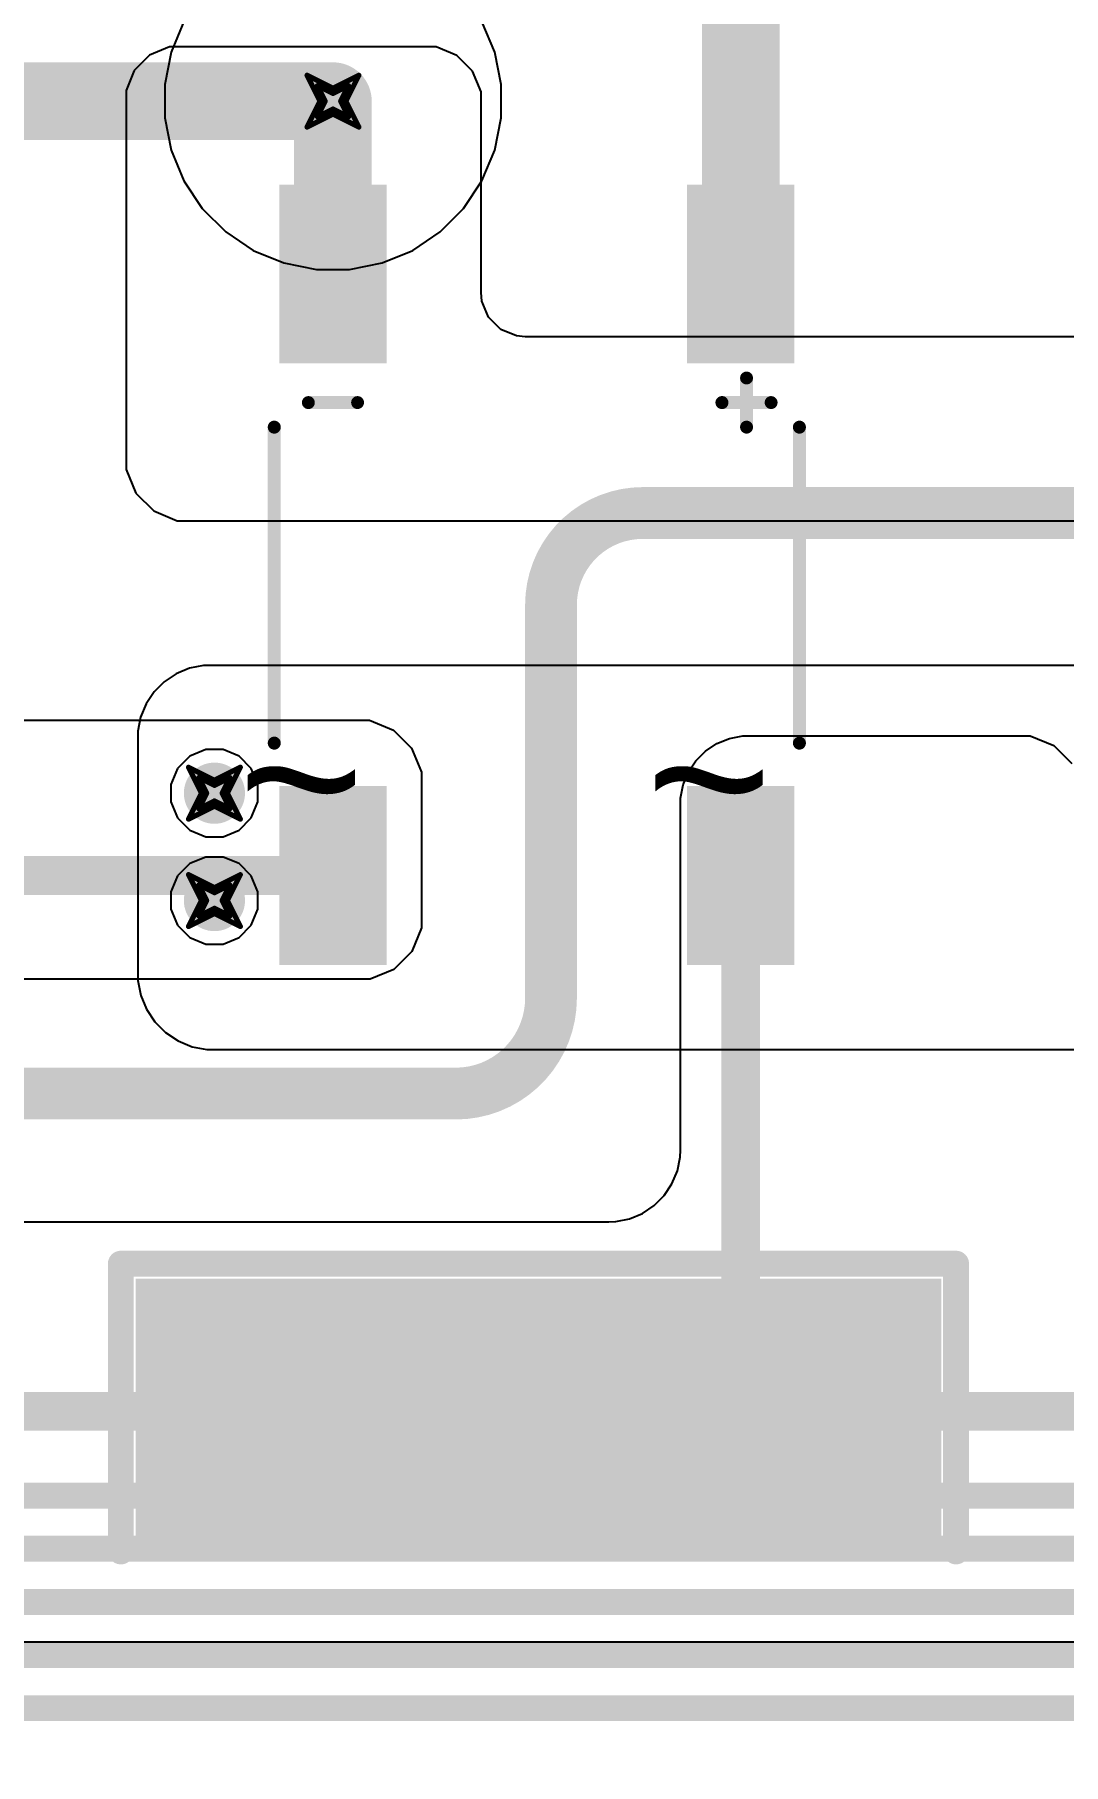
# Model space of a CAD drawing. Header units: inches. Extents: x -2 to 5376, y -4 to 5426.
# Drawn here: x 33.29 to 43.38, y 25.83 to 42.79 of the extents above; entities that cross this region are included whole.
import ezdxf

# ---------------------------------------------------------------- set-up
doc = ezdxf.new("R2010")
doc.units = ezdxf.units.IN
for name, color, linetype in [('Bottom Layer', 5, 'Continuous'), ('Drill Drawing', 1, 'Continuous'), ('Layer 1', 16, 'Continuous'), ('Layer 2', 76, 'Continuous'), ('Multi-Layer', 9, 'Continuous'), ('Top Layer', 1, 'Continuous'), ('Top Overlay', 2, 'Continuous'), ('Top Paste', 8, 'Continuous'), ('Top Solder', 216, 'Continuous'), ('Via Holes', 16, 'Continuous')]:
    doc.layers.add(name, color=color, linetype=linetype)
doc.styles.add('Arial', font='', dxfattribs={"height": 0.2})
doc.styles.get('Arial').set_extended_font_data('Arial')

# ---------------------------------------------------------------- blocks, each defined once
blk = doc.blocks.new('R___2030_58')
at = {"layer": 'Top Layer'}
for points in [[(-4.25, -3.9), (-4.25, 3.9), (-1.75, 3.9), (-1.75, -3.9)], [(1.75, -3.9), (1.75, 3.9), (4.25, 3.9), (4.25, -3.9)]]:
    blk.add_hatch(color=1, dxfattribs=at).paths.add_polyline_path(points)
at = {"layer": 'Top Paste'}
for points in [[(-4.25, -3.9), (-4.25, 3.9), (-1.75, 3.9), (-1.75, -3.9)], [(1.75, -3.9), (1.75, 3.9), (4.25, 3.9), (4.25, -3.9)]]:
    blk.add_hatch(color=8, dxfattribs=at).paths.add_polyline_path(points)
at = {"layer": 'Top Solder'}
for points in [[(-4.301, -3.951), (-4.301, 3.951), (-1.699, 3.951), (-1.699, -3.951)], [(1.699, -3.951), (1.699, 3.951), (4.301, 3.951), (4.301, -3.951)]]:
    blk.add_hatch(color=216, dxfattribs=at).paths.add_polyline_path(points)
at = {"layer": 'Top Overlay'}
for points in [[(-4.448, 4.097, 0.254, 0.254, 0), (-4.448, -4.097, 0.254, 0.254, 0)], [(-4.448, 4.097, 0.254, 0.254, 0), (-1.626, 4.097, 0.254, 0.254, 0)], [(1.626, 4.097, 0.254, 0.254, 0), (4.448, 4.097, 0.254, 0.254, 0)], [(4.448, 4.097, 0.254, 0.254, 0), (4.448, -4.097, 0.254, 0.254, 0)], [(-4.448, -4.097, 0.254, 0.254, 0), (-1.626, -4.097, 0.254, 0.254, 0)], [(1.626, -4.097, 0.254, 0.254, 0), (4.448, -4.097, 0.254, 0.254, 0)]]:
    blk.add_lwpolyline(points, format="xyseb", dxfattribs=at)
for points in [[(-4.511, 4.097, 0.127, 0.127, 1), (-4.384, 4.097, 0.127, 0.127, 1)], [(-4.511, 4.097, 0.127, 0.127, 1), (-4.384, 4.097, 0.127, 0.127, 1)], [(-1.689, 4.097, 0.127, 0.127, 1), (-1.562, 4.097, 0.127, 0.127, 1)], [(1.562, 4.097, 0.127, 0.127, 1), (1.689, 4.097, 0.127, 0.127, 1)], [(4.384, 4.097, 0.127, 0.127, 1), (4.511, 4.097, 0.127, 0.127, 1)], [(4.384, 4.097, 0.127, 0.127, 1), (4.511, 4.097, 0.127, 0.127, 1)], [(-4.511, -4.097, 0.127, 0.127, 1), (-4.384, -4.097, 0.127, 0.127, 1)], [(-4.511, -4.097, 0.127, 0.127, 1), (-4.384, -4.097, 0.127, 0.127, 1)], [(-1.689, -4.097, 0.127, 0.127, 1), (-1.562, -4.097, 0.127, 0.127, 1)], [(1.562, -4.097, 0.127, 0.127, 1), (1.689, -4.097, 0.127, 0.127, 1)], [(4.384, -4.097, 0.127, 0.127, 1), (4.511, -4.097, 0.127, 0.127, 1)], [(4.384, -4.097, 0.127, 0.127, 1), (4.511, -4.097, 0.127, 0.127, 1)]]:
    blk.add_lwpolyline(points, format="xyseb", close=True, dxfattribs=at)
blk = doc.blocks.new('TSSOP_4_5_0_4_4__123')
at = {"layer": 'Top Layer'}
for points in [[(-1.575, 2.175), (-2.425, 2.175), (-2.425, 3.725), (-1.575, 3.725)], [(2.425, 2.175), (1.575, 2.175), (1.575, 3.725), (2.425, 3.725)], [(-1.575, -3.725), (-2.425, -3.725), (-2.425, -2.175), (-1.575, -2.175)], [(2.425, -3.725), (1.575, -3.725), (1.575, -2.175), (2.425, -2.175)]]:
    blk.add_hatch(color=1, dxfattribs=at).paths.add_polyline_path(points)
at = {"layer": 'Top Paste'}
for points in [[(-1.575, 2.175), (-2.425, 2.175), (-2.425, 3.725), (-1.575, 3.725)], [(2.425, 2.175), (1.575, 2.175), (1.575, 3.725), (2.425, 3.725)], [(-1.575, -3.725), (-2.425, -3.725), (-2.425, -2.175), (-1.575, -2.175)], [(2.425, -3.725), (1.575, -3.725), (1.575, -2.175), (2.425, -2.175)]]:
    blk.add_hatch(color=8, dxfattribs=at).paths.add_polyline_path(points)
at = {"layer": 'Top Solder'}
for points in [[(-1.473, 2.073), (-2.527, 2.073), (-2.527, 3.827), (-1.473, 3.827)], [(2.527, 2.073), (1.473, 2.073), (1.473, 3.827), (2.527, 3.827)], [(-1.473, -3.827), (-2.527, -3.827), (-2.527, -2.073), (-1.473, -2.073)], [(2.527, -3.827), (1.473, -3.827), (1.473, -2.073), (2.527, -2.073)]]:
    blk.add_hatch(color=216, dxfattribs=at).paths.add_polyline_path(points)
at = {"layer": 'Top Overlay'}
for points in [[(-2.576, 1.651, 0.127, 0.127, 0), (-2.576, -1.448, 0.127, 0.127, 0)], [(2.576, 1.651, 0.127, 0.127, 0), (2.576, -1.448, 0.127, 0.127, 0)], [(-2.057, -1.448, 0.127, 0.127, 0), (-2.057, -1.93, 0.127, 0.127, 0)], [(-1.816, -1.689, 0.127, 0.127, 0), (-2.299, -1.689, 0.127, 0.127, 0)], [(2.241, -1.689, 0.127, 0.127, 0), (1.759, -1.689, 0.127, 0.127, 0)]]:
    blk.add_lwpolyline(points, format="xyseb", dxfattribs=at)
for points in [[(-2.608, 1.651, 0.0635, 0.0635, 1), (-2.544, 1.651, 0.0635, 0.0635, 1)], [(2.544, 1.651, 0.0635, 0.0635, 1), (2.608, 1.651, 0.0635, 0.0635, 1)], [(-2.608, -1.448, 0.0635, 0.0635, 1), (-2.544, -1.448, 0.0635, 0.0635, 1)], [(-2.089, -1.448, 0.0635, 0.0635, 1), (-2.026, -1.448, 0.0635, 0.0635, 1)], [(2.544, -1.448, 0.0635, 0.0635, 1), (2.608, -1.448, 0.0635, 0.0635, 1)], [(-2.33, -1.689, 0.0635, 0.0635, 1), (-2.267, -1.689, 0.0635, 0.0635, 1)], [(-1.848, -1.689, 0.0635, 0.0635, 1), (-1.784, -1.689, 0.0635, 0.0635, 1)], [(1.727, -1.689, 0.0635, 0.0635, 1), (1.79, -1.689, 0.0635, 0.0635, 1)], [(2.21, -1.689, 0.0635, 0.0635, 1), (2.273, -1.689, 0.0635, 0.0635, 1)], [(-2.089, -1.93, 0.0635, 0.0635, 1), (-2.026, -1.93, 0.0635, 0.0635, 1)]]:
    blk.add_lwpolyline(points, format="xyseb", close=True, dxfattribs=at)
at = {"layer": 'Top Overlay', "style": 'Arial'}
for p in [(-2.311, 1.279), (1.689, 1.279)]:
    blk.add_text('~', height=1.524, dxfattribs=at).set_placement(p)

msp = doc.modelspace()

# ---------------------------------------------------------------- hatches: boundary and pattern name
at = {"layer": 'Bottom Layer'}
h = msp.add_hatch(color=5, dxfattribs=at)
edge = h.paths.add_edge_path()
edge.add_arc((36.215, 42.139), 0.3, 0, 360)
h = msp.add_hatch(color=5, dxfattribs=at)
edge = h.paths.add_edge_path()
edge.add_arc((35.052, 35.352), 0.3, 0, 360)
h = msp.add_hatch(color=5, dxfattribs=at)
edge = h.paths.add_edge_path()
edge.add_arc((35.052, 34.299), 0.3, 0, 360)
at = {"layer": 'Layer 1'}
h = msp.add_hatch(color=16, dxfattribs=at)
edge = h.paths.add_edge_path()
edge.add_arc((36.215, 42.139), 0.3, 0, 360)
h = msp.add_hatch(color=16, dxfattribs=at)
edge = h.paths.add_edge_path()
edge.add_arc((35.052, 35.352), 0.3, 0, 360)
h = msp.add_hatch(color=16, dxfattribs=at)
edge = h.paths.add_edge_path()
edge.add_arc((35.052, 34.299), 0.3, 0, 360)
at = {"layer": 'Layer 2'}
h = msp.add_hatch(color=76, dxfattribs=at)
edge = h.paths.add_edge_path()
edge.add_arc((36.215, 42.139), 0.3, 0, 360)
h = msp.add_hatch(color=76, dxfattribs=at)
edge = h.paths.add_edge_path()
edge.add_arc((35.052, 35.352), 0.3, 0, 360)
h = msp.add_hatch(color=76, dxfattribs=at)
edge = h.paths.add_edge_path()
edge.add_arc((35.052, 34.299), 0.3, 0, 360)
at = {"layer": 'Top Layer'}
h = msp.add_hatch(color=1, dxfattribs=at)
edge = h.paths.add_edge_path()
edge.add_arc((36.215, 42.139), 0.3, 0, 360)
h = msp.add_hatch(color=1, dxfattribs=at)
edge = h.paths.add_edge_path()
edge.add_arc((35.052, 35.352), 0.3, 0, 360)
h = msp.add_hatch(color=1, dxfattribs=at)
edge = h.paths.add_edge_path()
edge.add_arc((35.052, 34.299), 0.3, 0, 360)
at = {"layer": 'Via Holes'}
h = msp.add_hatch(color=7, dxfattribs=at)
edge = h.paths.add_edge_path()
edge.add_arc((36.215, 42.139), 0.15, 0, 360)
h = msp.add_hatch(color=7, dxfattribs=at)
edge = h.paths.add_edge_path()
edge.add_arc((35.052, 35.352), 0.15, 0, 360)
h = msp.add_hatch(color=7, dxfattribs=at)
edge = h.paths.add_edge_path()
edge.add_arc((35.052, 34.299), 0.15, 0, 360)

# ---------------------------------------------------------------- linework, layer by layer
at = {"layer": 'Bottom Layer'}
for p, q in [((34.416, 42.591), (34.266, 42.441)), ((34.612, 42.672), (34.416, 42.591)), ((34.718, 42.672), (34.612, 42.672)), ((36.313, 42.672), (34.718, 42.672)), ((37.116, 42.672), (36.313, 42.672)), ((37.226, 42.672), (37.116, 42.672)), ((37.116, 42.672), (37.116, 42.672)), ((37.429, 42.588), (37.226, 42.672)), ((37.584, 42.433), (37.429, 42.588)), ((34.266, 42.441), (34.185, 42.245)), ((37.668, 42.23), (37.584, 42.433)), ((34.185, 42.245), (34.185, 42.139)), ((34.185, 42.139), (34.185, 42.139)), ((34.185, 42.139), (34.185, 38.653)), ((37.668, 42.12), (37.668, 42.23)), ((37.668, 40.261), (37.668, 42.12)), ((37.677, 40.176), (37.668, 40.261)), ((37.668, 40.261), (37.668, 40.261)), ((37.741, 40.02), (37.677, 40.176)), ((37.861, 39.9), (37.741, 40.02)), ((38.017, 39.836), (37.861, 39.9)), ((38.102, 39.827), (38.017, 39.836)), ((49.364, 39.827), (38.102, 39.827)), ((34.185, 38.653), (34.185, 38.528)), ((34.185, 38.528), (34.28, 38.296)), ((34.28, 38.296), (34.457, 38.12)), ((34.457, 38.12), (34.688, 38.024)), ((34.688, 38.024), (34.813, 38.024)), ((34.813, 38.024), (34.813, 38.024)), ((34.813, 38.024), (67.964, 38.024)), ((34.676, 36.523), (34.559, 36.445)), ((34.806, 36.577), (34.676, 36.523)), ((34.945, 36.604), (34.806, 36.577)), ((35.015, 36.604), (34.945, 36.604)), ((38.159, 36.604), (35.015, 36.604)), ((53.253, 36.604), (38.159, 36.604)), ((34.46, 36.345), (34.381, 36.228)), ((34.559, 36.445), (34.46, 36.345)), ((34.381, 36.228), (34.327, 36.098)), ((34.327, 36.098), (34.3, 35.96)), ((34.3, 35.96), (34.3, 35.889)), ((34.3, 35.889), (34.3, 35.889)), ((34.3, 35.889), (34.3, 33.589)), ((34.3, 33.589), (34.3, 33.515)), ((34.3, 33.515), (34.329, 33.369)), ((34.329, 33.369), (34.386, 33.233)), ((34.386, 33.233), (34.468, 33.109)), ((34.468, 33.109), (34.573, 33.005)), ((34.573, 33.005), (34.696, 32.922)), ((34.696, 32.922), (34.833, 32.866)), ((34.833, 32.866), (34.978, 32.837)), ((34.978, 32.837), (35.052, 32.837)), ((35.052, 32.837), (38.584, 32.837)), ((35.052, 32.837), (35.052, 32.837)), ((38.584, 32.837), (53.468, 32.837))]:
    msp.add_line(p, q, dxfattribs=at)
for points in [[(32.942, 29.252, 0.254, 0.254, 0), (80.401, 29.252, 0.254, 0.254, 0)], [(32.41, 28.462, 0.254, 0.254, 0), (81.429, 28.462, 0.254, 0.254, 0)], [(31.8, 27.943, 0.254, 0.254, 0), (82.116, 27.943, 0.254, 0.254, 0)], [(31.238, 27.42, 0.254, 0.254, 0), (82.955, 27.42, 0.254, 0.254, 0)], [(30.683, 26.899, 0.254, 0.254, 0), (83.713, 26.899, 0.254, 0.254, 0)], [(30.101, 26.378, 0.254, 0.254, 0), (84.506, 26.378, 0.254, 0.254, 0)]]:
    msp.add_lwpolyline(points, format="xyseb", dxfattribs=at)
at = {"layer": 'Drill Drawing'}
for points in [[(35.961, 42.393, 0.0508, 0.0508, 0), (36.215, 42.266, 0.0508, 0.0508, 0)], [(35.961, 42.393, 0.0508, 0.0508, 0), (36.088, 42.139, 0.0508, 0.0508, 0)], [(36.215, 42.266, 0.0508, 0.0508, 0), (36.469, 42.393, 0.0508, 0.0508, 0)], [(36.342, 42.139, 0.0508, 0.0508, 0), (36.469, 42.393, 0.0508, 0.0508, 0)], [(36.063, 42.291, 0.0508, 0.0508, 0), (36.215, 42.215, 0.0508, 0.0508, 0)], [(36.063, 42.291, 0.0508, 0.0508, 0), (36.139, 42.139, 0.0508, 0.0508, 0)], [(36.215, 42.215, 0.0508, 0.0508, 0), (36.367, 42.291, 0.0508, 0.0508, 0)], [(36.291, 42.139, 0.0508, 0.0508, 0), (36.367, 42.291, 0.0508, 0.0508, 0)], [(35.961, 41.885, 0.0508, 0.0508, 0), (36.088, 42.139, 0.0508, 0.0508, 0)], [(36.063, 41.986, 0.0508, 0.0508, 0), (36.139, 42.139, 0.0508, 0.0508, 0)], [(36.063, 41.986, 0.0508, 0.0508, 0), (36.215, 42.062, 0.0508, 0.0508, 0)], [(36.215, 42.062, 0.0508, 0.0508, 0), (36.367, 41.986, 0.0508, 0.0508, 0)], [(36.291, 42.139, 0.0508, 0.0508, 0), (36.367, 41.986, 0.0508, 0.0508, 0)], [(36.342, 42.139, 0.0508, 0.0508, 0), (36.469, 41.885, 0.0508, 0.0508, 0)], [(35.961, 41.885, 0.0508, 0.0508, 0), (36.215, 42.012, 0.0508, 0.0508, 0)], [(36.215, 42.012, 0.0508, 0.0508, 0), (36.469, 41.885, 0.0508, 0.0508, 0)], [(34.798, 35.606, 0.0508, 0.0508, 0), (35.052, 35.479, 0.0508, 0.0508, 0)], [(34.798, 35.606, 0.0508, 0.0508, 0), (34.925, 35.352, 0.0508, 0.0508, 0)], [(35.052, 35.479, 0.0508, 0.0508, 0), (35.306, 35.606, 0.0508, 0.0508, 0)], [(35.179, 35.352, 0.0508, 0.0508, 0), (35.306, 35.606, 0.0508, 0.0508, 0)], [(34.9, 35.505, 0.0508, 0.0508, 0), (35.052, 35.429, 0.0508, 0.0508, 0)], [(34.9, 35.505, 0.0508, 0.0508, 0), (34.976, 35.352, 0.0508, 0.0508, 0)], [(35.052, 35.429, 0.0508, 0.0508, 0), (35.204, 35.505, 0.0508, 0.0508, 0)], [(35.128, 35.352, 0.0508, 0.0508, 0), (35.204, 35.505, 0.0508, 0.0508, 0)], [(34.798, 35.098, 0.0508, 0.0508, 0), (34.925, 35.352, 0.0508, 0.0508, 0)], [(34.9, 35.2, 0.0508, 0.0508, 0), (34.976, 35.352, 0.0508, 0.0508, 0)], [(34.9, 35.2, 0.0508, 0.0508, 0), (35.052, 35.276, 0.0508, 0.0508, 0)], [(35.052, 35.276, 0.0508, 0.0508, 0), (35.204, 35.2, 0.0508, 0.0508, 0)], [(35.128, 35.352, 0.0508, 0.0508, 0), (35.204, 35.2, 0.0508, 0.0508, 0)], [(35.179, 35.352, 0.0508, 0.0508, 0), (35.306, 35.098, 0.0508, 0.0508, 0)], [(34.798, 35.098, 0.0508, 0.0508, 0), (35.052, 35.225, 0.0508, 0.0508, 0)], [(35.052, 35.225, 0.0508, 0.0508, 0), (35.306, 35.098, 0.0508, 0.0508, 0)], [(34.798, 34.553, 0.0508, 0.0508, 0), (35.052, 34.426, 0.0508, 0.0508, 0)], [(34.798, 34.553, 0.0508, 0.0508, 0), (34.925, 34.299, 0.0508, 0.0508, 0)], [(34.9, 34.452, 0.0508, 0.0508, 0), (35.052, 34.376, 0.0508, 0.0508, 0)], [(34.9, 34.452, 0.0508, 0.0508, 0), (34.976, 34.299, 0.0508, 0.0508, 0)], [(35.052, 34.426, 0.0508, 0.0508, 0), (35.306, 34.553, 0.0508, 0.0508, 0)], [(35.052, 34.376, 0.0508, 0.0508, 0), (35.204, 34.452, 0.0508, 0.0508, 0)], [(35.128, 34.299, 0.0508, 0.0508, 0), (35.204, 34.452, 0.0508, 0.0508, 0)], [(35.179, 34.299, 0.0508, 0.0508, 0), (35.306, 34.553, 0.0508, 0.0508, 0)], [(34.798, 34.045, 0.0508, 0.0508, 0), (34.925, 34.299, 0.0508, 0.0508, 0)], [(34.9, 34.147, 0.0508, 0.0508, 0), (34.976, 34.299, 0.0508, 0.0508, 0)], [(35.128, 34.299, 0.0508, 0.0508, 0), (35.204, 34.147, 0.0508, 0.0508, 0)], [(35.179, 34.299, 0.0508, 0.0508, 0), (35.306, 34.045, 0.0508, 0.0508, 0)], [(34.798, 34.045, 0.0508, 0.0508, 0), (35.052, 34.172, 0.0508, 0.0508, 0)], [(34.9, 34.147, 0.0508, 0.0508, 0), (35.052, 34.223, 0.0508, 0.0508, 0)], [(35.052, 34.223, 0.0508, 0.0508, 0), (35.204, 34.147, 0.0508, 0.0508, 0)], [(35.052, 34.172, 0.0508, 0.0508, 0), (35.306, 34.045, 0.0508, 0.0508, 0)]]:
    msp.add_lwpolyline(points, format="xyseb", dxfattribs=at)
for points in [[(35.948, 42.393, 0.0254, 0.0254, 1), (35.974, 42.393, 0.0254, 0.0254, 1)], [(35.948, 42.393, 0.0254, 0.0254, 1), (35.974, 42.393, 0.0254, 0.0254, 1)], [(36.456, 42.393, 0.0254, 0.0254, 1), (36.482, 42.393, 0.0254, 0.0254, 1)], [(36.456, 42.393, 0.0254, 0.0254, 1), (36.482, 42.393, 0.0254, 0.0254, 1)], [(36.05, 42.291, 0.0254, 0.0254, 1), (36.075, 42.291, 0.0254, 0.0254, 1)], [(36.05, 42.291, 0.0254, 0.0254, 1), (36.075, 42.291, 0.0254, 0.0254, 1)], [(36.202, 42.266, 0.0254, 0.0254, 1), (36.228, 42.266, 0.0254, 0.0254, 1)], [(36.202, 42.266, 0.0254, 0.0254, 1), (36.228, 42.266, 0.0254, 0.0254, 1)], [(36.355, 42.291, 0.0254, 0.0254, 1), (36.38, 42.291, 0.0254, 0.0254, 1)], [(36.355, 42.291, 0.0254, 0.0254, 1), (36.38, 42.291, 0.0254, 0.0254, 1)], [(36.075, 42.139, 0.0254, 0.0254, 1), (36.101, 42.139, 0.0254, 0.0254, 1)], [(36.075, 42.139, 0.0254, 0.0254, 1), (36.101, 42.139, 0.0254, 0.0254, 1)], [(36.126, 42.139, 0.0254, 0.0254, 1), (36.151, 42.139, 0.0254, 0.0254, 1)], [(36.126, 42.139, 0.0254, 0.0254, 1), (36.151, 42.139, 0.0254, 0.0254, 1)], [(36.202, 42.215, 0.0254, 0.0254, 1), (36.228, 42.215, 0.0254, 0.0254, 1)], [(36.202, 42.215, 0.0254, 0.0254, 1), (36.228, 42.215, 0.0254, 0.0254, 1)], [(36.202, 42.062, 0.0254, 0.0254, 1), (36.228, 42.062, 0.0254, 0.0254, 1)], [(36.202, 42.062, 0.0254, 0.0254, 1), (36.228, 42.062, 0.0254, 0.0254, 1)], [(36.278, 42.139, 0.0254, 0.0254, 1), (36.304, 42.139, 0.0254, 0.0254, 1)], [(36.278, 42.139, 0.0254, 0.0254, 1), (36.304, 42.139, 0.0254, 0.0254, 1)], [(36.329, 42.139, 0.0254, 0.0254, 1), (36.355, 42.139, 0.0254, 0.0254, 1)], [(36.329, 42.139, 0.0254, 0.0254, 1), (36.355, 42.139, 0.0254, 0.0254, 1)], [(35.948, 41.885, 0.0254, 0.0254, 1), (35.974, 41.885, 0.0254, 0.0254, 1)], [(35.948, 41.885, 0.0254, 0.0254, 1), (35.974, 41.885, 0.0254, 0.0254, 1)], [(36.05, 41.986, 0.0254, 0.0254, 1), (36.075, 41.986, 0.0254, 0.0254, 1)], [(36.05, 41.986, 0.0254, 0.0254, 1), (36.075, 41.986, 0.0254, 0.0254, 1)], [(36.202, 42.012, 0.0254, 0.0254, 1), (36.228, 42.012, 0.0254, 0.0254, 1)], [(36.202, 42.012, 0.0254, 0.0254, 1), (36.228, 42.012, 0.0254, 0.0254, 1)], [(36.355, 41.986, 0.0254, 0.0254, 1), (36.38, 41.986, 0.0254, 0.0254, 1)], [(36.355, 41.986, 0.0254, 0.0254, 1), (36.38, 41.986, 0.0254, 0.0254, 1)], [(36.456, 41.885, 0.0254, 0.0254, 1), (36.482, 41.885, 0.0254, 0.0254, 1)], [(36.456, 41.885, 0.0254, 0.0254, 1), (36.482, 41.885, 0.0254, 0.0254, 1)], [(34.785, 35.606, 0.0254, 0.0254, 1), (34.811, 35.606, 0.0254, 0.0254, 1)], [(34.785, 35.606, 0.0254, 0.0254, 1), (34.811, 35.606, 0.0254, 0.0254, 1)], [(35.293, 35.606, 0.0254, 0.0254, 1), (35.319, 35.606, 0.0254, 0.0254, 1)], [(35.293, 35.606, 0.0254, 0.0254, 1), (35.319, 35.606, 0.0254, 0.0254, 1)], [(34.887, 35.505, 0.0254, 0.0254, 1), (34.912, 35.505, 0.0254, 0.0254, 1)], [(34.887, 35.505, 0.0254, 0.0254, 1), (34.912, 35.505, 0.0254, 0.0254, 1)], [(35.039, 35.479, 0.0254, 0.0254, 1), (35.065, 35.479, 0.0254, 0.0254, 1)], [(35.039, 35.479, 0.0254, 0.0254, 1), (35.065, 35.479, 0.0254, 0.0254, 1)], [(35.192, 35.505, 0.0254, 0.0254, 1), (35.217, 35.505, 0.0254, 0.0254, 1)], [(35.192, 35.505, 0.0254, 0.0254, 1), (35.217, 35.505, 0.0254, 0.0254, 1)], [(34.912, 35.352, 0.0254, 0.0254, 1), (34.938, 35.352, 0.0254, 0.0254, 1)], [(34.912, 35.352, 0.0254, 0.0254, 1), (34.938, 35.352, 0.0254, 0.0254, 1)], [(34.963, 35.352, 0.0254, 0.0254, 1), (34.988, 35.352, 0.0254, 0.0254, 1)], [(34.963, 35.352, 0.0254, 0.0254, 1), (34.988, 35.352, 0.0254, 0.0254, 1)], [(35.039, 35.429, 0.0254, 0.0254, 1), (35.065, 35.429, 0.0254, 0.0254, 1)], [(35.039, 35.429, 0.0254, 0.0254, 1), (35.065, 35.429, 0.0254, 0.0254, 1)], [(35.039, 35.276, 0.0254, 0.0254, 1), (35.065, 35.276, 0.0254, 0.0254, 1)], [(35.039, 35.276, 0.0254, 0.0254, 1), (35.065, 35.276, 0.0254, 0.0254, 1)], [(35.115, 35.352, 0.0254, 0.0254, 1), (35.141, 35.352, 0.0254, 0.0254, 1)], [(35.115, 35.352, 0.0254, 0.0254, 1), (35.141, 35.352, 0.0254, 0.0254, 1)], [(35.166, 35.352, 0.0254, 0.0254, 1), (35.192, 35.352, 0.0254, 0.0254, 1)], [(35.166, 35.352, 0.0254, 0.0254, 1), (35.192, 35.352, 0.0254, 0.0254, 1)], [(34.785, 35.098, 0.0254, 0.0254, 1), (34.811, 35.098, 0.0254, 0.0254, 1)], [(34.785, 35.098, 0.0254, 0.0254, 1), (34.811, 35.098, 0.0254, 0.0254, 1)], [(34.887, 35.2, 0.0254, 0.0254, 1), (34.912, 35.2, 0.0254, 0.0254, 1)], [(34.887, 35.2, 0.0254, 0.0254, 1), (34.912, 35.2, 0.0254, 0.0254, 1)], [(35.039, 35.225, 0.0254, 0.0254, 1), (35.065, 35.225, 0.0254, 0.0254, 1)], [(35.039, 35.225, 0.0254, 0.0254, 1), (35.065, 35.225, 0.0254, 0.0254, 1)], [(35.192, 35.2, 0.0254, 0.0254, 1), (35.217, 35.2, 0.0254, 0.0254, 1)], [(35.192, 35.2, 0.0254, 0.0254, 1), (35.217, 35.2, 0.0254, 0.0254, 1)], [(35.293, 35.098, 0.0254, 0.0254, 1), (35.319, 35.098, 0.0254, 0.0254, 1)], [(35.293, 35.098, 0.0254, 0.0254, 1), (35.319, 35.098, 0.0254, 0.0254, 1)], [(34.785, 34.553, 0.0254, 0.0254, 1), (34.811, 34.553, 0.0254, 0.0254, 1)], [(34.785, 34.553, 0.0254, 0.0254, 1), (34.811, 34.553, 0.0254, 0.0254, 1)], [(34.887, 34.452, 0.0254, 0.0254, 1), (34.912, 34.452, 0.0254, 0.0254, 1)], [(34.887, 34.452, 0.0254, 0.0254, 1), (34.912, 34.452, 0.0254, 0.0254, 1)], [(35.039, 34.426, 0.0254, 0.0254, 1), (35.065, 34.426, 0.0254, 0.0254, 1)], [(35.039, 34.426, 0.0254, 0.0254, 1), (35.065, 34.426, 0.0254, 0.0254, 1)], [(35.192, 34.452, 0.0254, 0.0254, 1), (35.217, 34.452, 0.0254, 0.0254, 1)], [(35.192, 34.452, 0.0254, 0.0254, 1), (35.217, 34.452, 0.0254, 0.0254, 1)], [(35.293, 34.553, 0.0254, 0.0254, 1), (35.319, 34.553, 0.0254, 0.0254, 1)], [(35.293, 34.553, 0.0254, 0.0254, 1), (35.319, 34.553, 0.0254, 0.0254, 1)], [(34.912, 34.299, 0.0254, 0.0254, 1), (34.938, 34.299, 0.0254, 0.0254, 1)], [(34.912, 34.299, 0.0254, 0.0254, 1), (34.938, 34.299, 0.0254, 0.0254, 1)], [(34.963, 34.299, 0.0254, 0.0254, 1), (34.988, 34.299, 0.0254, 0.0254, 1)], [(34.963, 34.299, 0.0254, 0.0254, 1), (34.988, 34.299, 0.0254, 0.0254, 1)], [(35.039, 34.376, 0.0254, 0.0254, 1), (35.065, 34.376, 0.0254, 0.0254, 1)], [(35.039, 34.376, 0.0254, 0.0254, 1), (35.065, 34.376, 0.0254, 0.0254, 1)], [(35.115, 34.299, 0.0254, 0.0254, 1), (35.141, 34.299, 0.0254, 0.0254, 1)], [(35.115, 34.299, 0.0254, 0.0254, 1), (35.141, 34.299, 0.0254, 0.0254, 1)], [(35.166, 34.299, 0.0254, 0.0254, 1), (35.192, 34.299, 0.0254, 0.0254, 1)], [(35.166, 34.299, 0.0254, 0.0254, 1), (35.192, 34.299, 0.0254, 0.0254, 1)], [(34.887, 34.147, 0.0254, 0.0254, 1), (34.912, 34.147, 0.0254, 0.0254, 1)], [(34.887, 34.147, 0.0254, 0.0254, 1), (34.912, 34.147, 0.0254, 0.0254, 1)], [(35.039, 34.223, 0.0254, 0.0254, 1), (35.065, 34.223, 0.0254, 0.0254, 1)], [(35.039, 34.223, 0.0254, 0.0254, 1), (35.065, 34.223, 0.0254, 0.0254, 1)], [(35.039, 34.172, 0.0254, 0.0254, 1), (35.065, 34.172, 0.0254, 0.0254, 1)], [(35.039, 34.172, 0.0254, 0.0254, 1), (35.065, 34.172, 0.0254, 0.0254, 1)], [(35.192, 34.147, 0.0254, 0.0254, 1), (35.217, 34.147, 0.0254, 0.0254, 1)], [(35.192, 34.147, 0.0254, 0.0254, 1), (35.217, 34.147, 0.0254, 0.0254, 1)], [(34.785, 34.045, 0.0254, 0.0254, 1), (34.811, 34.045, 0.0254, 0.0254, 1)], [(34.785, 34.045, 0.0254, 0.0254, 1), (34.811, 34.045, 0.0254, 0.0254, 1)], [(35.293, 34.045, 0.0254, 0.0254, 1), (35.319, 34.045, 0.0254, 0.0254, 1)], [(35.293, 34.045, 0.0254, 0.0254, 1), (35.319, 34.045, 0.0254, 0.0254, 1)]]:
    msp.add_lwpolyline(points, format="xyseb", close=True, dxfattribs=at)
at = {"layer": 'Layer 1'}
for p, q in [((34.753, 42.92), (34.628, 42.62)), ((37.802, 42.62), (37.677, 42.92)), ((34.628, 42.62), (34.565, 42.301)), ((37.865, 42.301), (37.802, 42.62)), ((34.565, 42.301), (34.565, 41.976)), ((37.865, 41.976), (37.865, 42.301)), ((34.565, 41.976), (34.628, 41.657)), ((37.802, 41.657), (37.865, 41.976)), ((34.628, 41.657), (34.753, 41.357)), ((37.677, 41.357), (37.802, 41.657)), ((34.753, 41.357), (34.933, 41.087)), ((37.497, 41.087), (37.677, 41.357)), ((34.933, 41.087), (35.163, 40.857)), ((37.267, 40.857), (37.497, 41.087)), ((35.163, 40.857), (35.433, 40.676)), ((36.997, 40.676), (37.267, 40.857)), ((35.433, 40.676), (35.734, 40.552)), ((35.734, 40.552), (36.052, 40.488)), ((36.378, 40.488), (36.696, 40.552)), ((36.696, 40.552), (36.997, 40.676)), ((36.052, 40.488), (36.378, 40.488)), ((34.81, 35.714), (34.69, 35.594)), ((34.967, 35.779), (34.81, 35.714)), ((35.137, 35.779), (34.967, 35.779)), ((35.294, 35.714), (35.137, 35.779)), ((35.414, 35.594), (35.294, 35.714)), ((34.69, 35.594), (34.625, 35.437)), ((35.479, 35.437), (35.414, 35.594)), ((34.625, 35.437), (34.625, 35.267)), ((35.479, 35.267), (35.479, 35.437)), ((34.625, 35.267), (34.69, 35.111)), ((35.414, 35.111), (35.479, 35.267)), ((34.69, 35.111), (34.81, 34.99)), ((34.81, 34.99), (34.967, 34.925)), ((35.137, 34.925), (35.294, 34.99)), ((35.294, 34.99), (35.414, 35.111)), ((34.967, 34.925), (35.137, 34.925)), ((34.81, 34.661), (34.69, 34.541)), ((34.967, 34.726), (34.81, 34.661)), ((35.137, 34.726), (34.967, 34.726)), ((35.294, 34.661), (35.137, 34.726)), ((35.414, 34.541), (35.294, 34.661)), ((34.69, 34.541), (34.625, 34.384)), ((35.479, 34.384), (35.414, 34.541)), ((34.625, 34.384), (34.625, 34.215)), ((35.479, 34.215), (35.479, 34.384)), ((34.625, 34.215), (34.69, 34.058)), ((35.414, 34.058), (35.479, 34.215)), ((34.69, 34.058), (34.81, 33.937)), ((34.81, 33.937), (34.967, 33.872)), ((35.137, 33.872), (35.294, 33.937)), ((35.294, 33.937), (35.414, 34.058)), ((34.967, 33.872), (35.137, 33.872))]:
    msp.add_line(p, q, dxfattribs=at)
at = {"layer": 'Layer 2'}
for p, q in [((34.753, 42.92), (34.628, 42.62)), ((37.802, 42.62), (37.677, 42.92)), ((34.628, 42.62), (34.565, 42.301)), ((37.865, 42.301), (37.802, 42.62)), ((34.565, 42.301), (34.565, 41.976)), ((37.865, 41.976), (37.865, 42.301)), ((34.565, 41.976), (34.628, 41.657)), ((37.802, 41.657), (37.865, 41.976)), ((34.628, 41.657), (34.753, 41.357)), ((37.677, 41.357), (37.802, 41.657)), ((34.753, 41.357), (34.933, 41.087)), ((37.497, 41.087), (37.677, 41.357)), ((34.933, 41.087), (35.163, 40.857)), ((37.267, 40.857), (37.497, 41.087)), ((35.163, 40.857), (35.433, 40.676)), ((36.997, 40.676), (37.267, 40.857)), ((35.433, 40.676), (35.734, 40.552)), ((35.734, 40.552), (36.052, 40.488)), ((36.378, 40.488), (36.696, 40.552)), ((36.696, 40.552), (36.997, 40.676)), ((36.052, 40.488), (36.378, 40.488)), ((34.81, 35.714), (34.69, 35.594)), ((34.967, 35.779), (34.81, 35.714)), ((35.137, 35.779), (34.967, 35.779)), ((35.294, 35.714), (35.137, 35.779)), ((35.414, 35.594), (35.294, 35.714)), ((34.69, 35.594), (34.625, 35.437)), ((35.479, 35.437), (35.414, 35.594)), ((34.625, 35.437), (34.625, 35.267)), ((35.479, 35.267), (35.479, 35.437)), ((34.625, 35.267), (34.69, 35.111)), ((35.414, 35.111), (35.479, 35.267)), ((34.69, 35.111), (34.81, 34.99)), ((34.81, 34.99), (34.967, 34.925)), ((35.137, 34.925), (35.294, 34.99)), ((35.294, 34.99), (35.414, 35.111)), ((34.967, 34.925), (35.137, 34.925)), ((34.81, 34.661), (34.69, 34.541)), ((34.967, 34.726), (34.81, 34.661)), ((35.137, 34.726), (34.967, 34.726)), ((35.294, 34.661), (35.137, 34.726)), ((35.414, 34.541), (35.294, 34.661)), ((34.69, 34.541), (34.625, 34.384)), ((35.479, 34.384), (35.414, 34.541)), ((34.625, 34.384), (34.625, 34.215)), ((35.479, 34.215), (35.479, 34.384)), ((34.625, 34.215), (34.69, 34.058)), ((35.414, 34.058), (35.479, 34.215)), ((34.69, 34.058), (34.81, 33.937)), ((34.81, 33.937), (34.967, 33.872)), ((35.137, 33.872), (35.294, 33.937)), ((35.294, 33.937), (35.414, 34.058)), ((34.967, 33.872), (35.137, 33.872))]:
    msp.add_line(p, q, dxfattribs=at)
at = {"layer": 'Multi-Layer'}
for p, q in [((34.753, 42.92), (34.628, 42.62)), ((37.802, 42.62), (37.677, 42.92)), ((34.628, 42.62), (34.565, 42.301)), ((37.865, 42.301), (37.802, 42.62)), ((34.565, 42.301), (34.565, 42.139)), ((37.865, 42.139), (37.865, 42.301)), ((34.565, 42.139), (34.565, 42.139)), ((34.565, 42.139), (34.565, 41.976)), ((37.865, 41.976), (37.865, 42.139)), ((34.565, 41.976), (34.628, 41.657)), ((37.802, 41.657), (37.865, 41.976)), ((34.628, 41.657), (34.753, 41.357)), ((37.677, 41.357), (37.802, 41.657)), ((34.753, 41.357), (34.933, 41.087)), ((37.497, 41.087), (37.677, 41.357)), ((34.933, 41.087), (35.163, 40.857)), ((37.267, 40.857), (37.497, 41.087)), ((35.163, 40.857), (35.433, 40.676)), ((36.997, 40.676), (37.267, 40.857)), ((35.433, 40.676), (35.734, 40.552)), ((35.734, 40.552), (36.052, 40.488)), ((36.378, 40.488), (36.696, 40.552)), ((36.696, 40.552), (36.997, 40.676)), ((36.052, 40.488), (36.215, 40.488)), ((36.215, 40.488), (36.378, 40.488))]:
    msp.add_line(p, q, dxfattribs=at)
at = {"layer": 'Top Layer'}
for p, q in [((28.895, 36.068), (36.447, 36.068)), ((36.447, 36.068), (36.574, 36.068)), ((36.574, 36.068), (36.808, 35.971)), ((36.808, 35.971), (36.987, 35.792)), ((39.871, 35.764), (39.982, 35.838)), ((39.982, 35.838), (40.106, 35.889)), ((40.106, 35.889), (40.237, 35.916)), ((40.237, 35.916), (40.304, 35.916)), ((40.304, 35.916), (40.304, 35.916)), ((40.304, 35.916), (42.93, 35.916)), ((42.93, 35.916), (43.056, 35.916)), ((43.056, 35.916), (43.288, 35.82)), ((43.288, 35.82), (43.465, 35.642)), ((36.987, 35.792), (37.084, 35.558)), ((39.701, 35.558), (39.776, 35.669)), ((39.776, 35.669), (39.871, 35.764)), ((37.084, 35.558), (37.084, 35.431)), ((39.65, 35.434), (39.701, 35.558)), ((37.084, 35.431), (37.084, 35.431)), ((37.084, 35.431), (37.084, 34.157)), ((39.624, 35.302), (39.65, 35.434)), ((39.624, 35.235), (39.624, 35.302)), ((39.624, 31.852), (39.624, 35.235)), ((37.084, 34.157), (37.084, 34.032)), ((37.084, 34.032), (36.988, 33.8)), ((36.988, 33.8), (36.812, 33.624)), ((36.812, 33.624), (36.58, 33.528)), ((36.455, 33.528), (28.933, 33.528)), ((36.58, 33.528), (36.455, 33.528)), ((36.455, 33.528), (36.455, 33.528)), ((39.594, 31.647), (39.621, 31.783)), ((39.621, 31.783), (39.624, 31.852)), ((39.624, 31.852), (39.624, 31.852)), ((39.541, 31.52), (39.594, 31.647)), ((39.367, 31.307), (39.464, 31.405)), ((39.464, 31.405), (39.541, 31.52)), ((39.124, 31.178), (39.252, 31.231)), ((39.252, 31.231), (39.367, 31.307)), ((25.542, 31.147), (38.92, 31.147)), ((38.92, 31.147), (38.989, 31.151)), ((38.989, 31.151), (39.124, 31.178)), ((50.927, 27.026), (25.664, 27.026))]:
    msp.add_line(p, q, dxfattribs=at)
for points in [[(40.215, 40.444, 0.762, 0.762, 0), (40.215, 43.835, 0.762, 0.762, 0)], [(25.854, 42.139, 0.762, 0.762, 0), (36.215, 42.139, 0.762, 0.762, 0)], [(36.215, 40.444, 0.762, 0.762, 0), (36.215, 42.139, 0.762, 0.762, 0)], [(38.354, 37.2, 0.508, 0.508, -0.414214), (39.254, 38.1, 0.508, 0.508, 0)], [(39.254, 38.1, 0.508, 0.508, 0), (61.966, 38.1, 0.508, 0.508, 0)], [(38.354, 33.34, 0.508, 0.508, 0), (38.354, 37.2, 0.508, 0.508, 0)], [(29.117, 34.544, 0.381, 0.381, 0), (36.215, 34.544, 0.381, 0.381, 0)], [(40.215, 29.561, 0.381, 0.381, 0), (40.215, 34.544, 0.381, 0.381, 0)], [(38.354, 33.34, 0.508, 0.508, -0.114385), (38.258, 32.929, 0.508, 0.508, 0)], [(38.258, 32.929, 0.508, 0.508, -0.286265), (37.42, 32.406, 0.508, 0.508, 0)], [(23.097, 32.406, 0.508, 0.508, 0), (37.42, 32.406, 0.508, 0.508, 0)], [(40.424, 29.352, 0.381, 0.381, -0.414214), (40.215, 29.561, 0.381, 0.381, 0)], [(28.702, 29.29, 0.381, 0.381, 0), (38.231, 29.29, 0.381, 0.381, 0)], [(38.231, 29.29, 0.381, 0.381, 0), (47.76, 29.29, 0.381, 0.381, 0)]]:
    msp.add_lwpolyline(points, format="xyseb", dxfattribs=at)
for points in [[(36.024, 42.139, 0.381, 0.381, 1), (36.405, 42.139, 0.381, 0.381, 1)], [(36.024, 42.139, 0.381, 0.381, 1), (36.405, 42.139, 0.381, 0.381, 1)], [(36.024, 40.444, 0.381, 0.381, 1), (36.405, 40.444, 0.381, 0.381, 1)], [(40.024, 40.444, 0.381, 0.381, 1), (40.405, 40.444, 0.381, 0.381, 1)], [(39.127, 38.1, 0.254, 0.254, 1), (39.381, 38.1, 0.254, 0.254, 1)], [(39.127, 38.1, 0.254, 0.254, 1), (39.381, 38.1, 0.254, 0.254, 1)], [(38.227, 37.2, 0.254, 0.254, 1), (38.481, 37.2, 0.254, 0.254, 1)], [(38.227, 37.2, 0.254, 0.254, 1), (38.481, 37.2, 0.254, 0.254, 1)], [(36.12, 34.544, 0.191, 0.191, 1), (36.31, 34.544, 0.191, 0.191, 1)], [(40.12, 34.544, 0.191, 0.191, 1), (40.31, 34.544, 0.191, 0.191, 1)], [(38.227, 33.34, 0.254, 0.254, 1), (38.481, 33.34, 0.254, 0.254, 1)], [(38.227, 33.34, 0.254, 0.254, 1), (38.481, 33.34, 0.254, 0.254, 1)], [(38.131, 32.929, 0.254, 0.254, 1), (38.385, 32.929, 0.254, 0.254, 1)], [(38.131, 32.929, 0.254, 0.254, 1), (38.385, 32.929, 0.254, 0.254, 1)], [(37.293, 32.406, 0.254, 0.254, 1), (37.547, 32.406, 0.254, 0.254, 1)], [(37.293, 32.406, 0.254, 0.254, 1), (37.547, 32.406, 0.254, 0.254, 1)], [(40.12, 29.561, 0.191, 0.191, 1), (40.31, 29.561, 0.191, 0.191, 1)], [(40.12, 29.561, 0.191, 0.191, 1), (40.31, 29.561, 0.191, 0.191, 1)], [(40.329, 29.352, 0.191, 0.191, 1), (40.52, 29.352, 0.191, 0.191, 1)], [(38.135, 29.29, 0.191, 0.191, 1), (38.326, 29.29, 0.191, 0.191, 1)], [(38.135, 29.29, 0.191, 0.191, 1), (38.326, 29.29, 0.191, 0.191, 1)]]:
    msp.add_lwpolyline(points, format="xyseb", close=True, dxfattribs=at)

# ---------------------------------------------------------------- block references
for name, p, rotation in [('TSSOP_4_5_0_4_4__123', (38.215, 37.494), 180), ('R___2030_58', (38.231, 26.29), 90)]:
    msp.add_blockref(name, p, dxfattribs=dict(rotation=rotation))

doc.saveas('drawing.dxf')
